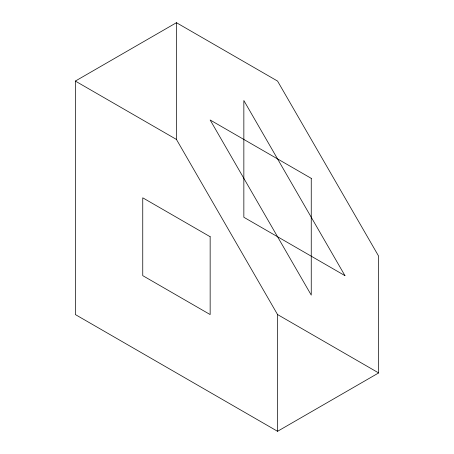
<?xml version="1.0" encoding="UTF-8"?>
<svg xmlns="http://www.w3.org/2000/svg" width="454" height="454" viewBox="0 0 454 454"><rect width="100%" height="100%" fill="white"/><g stroke="black" fill="none" stroke-linecap="round" stroke-linejoin="round"><path stroke-width="0.68" d="M75.347 81.073L176.447 22.7L277.553 81.073L378.653 256.187L378.653 372.927L277.553 431.3L75.347 314.56L75.347 81.073L176.447 139.44L277.553 314.554L378.653 372.927M277.553 314.554L277.553 431.3M176.447 22.7L176.447 139.44M311.251 178.36L210.151 119.987L311.251 295.1L311.251 178.36M344.955 275.646L243.849 217.273L243.849 100.527L344.955 275.646M210.151 236.727L142.749 197.813L142.749 275.64L210.151 314.56L210.151 236.727"/></g></svg>
